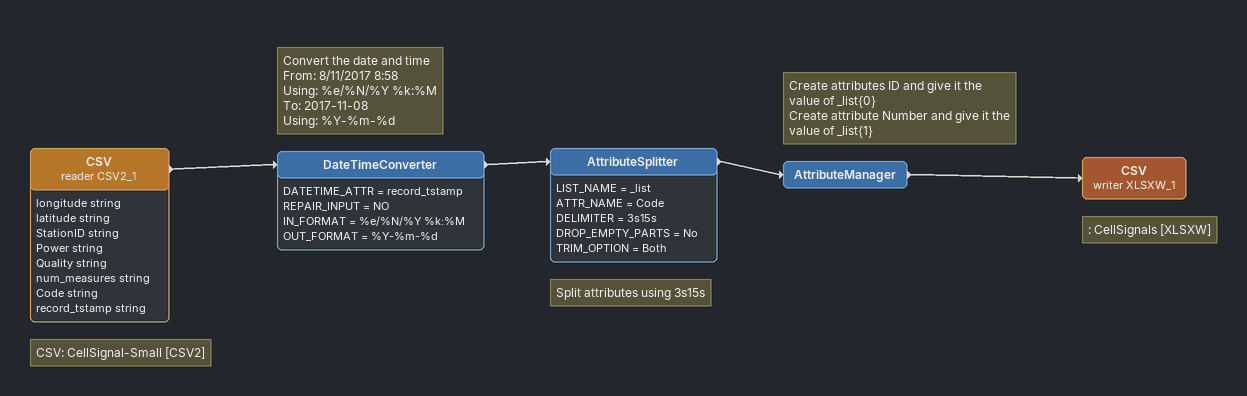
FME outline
Note: CSV: CellSignal-Small [CSV2]
CSV (reader CSV2_1)
    attributes: longitude string, latitude string, StationID string, Power string, Quality string, num_measures string, Code string, record_tstamp string
    -> DateTimeConverter
Note: Convert the date and time / From: 8/11/2017 8:58 / Using: %e/%N/%Y %k:%M / To: 2017-11-08 / Using: %Y-%m-%d
DateTimeConverter
    DATETIME_ATTR = record_tstamp
    REPAIR_INPUT = NO
    IN_FORMAT = %e/%N/%Y %k:%M
    OUT_FORMAT = %Y-%m-%d
    -> AttributeSplitter
Note: Split attributes using 3s15s
AttributeSplitter
    LIST_NAME = _list
    ATTR_NAME = Code
    DELIMITER = 3s15s
    DROP_EMPTY_PARTS = No
    TRIM_OPTION = Both
    -> AttributeManager
Note: Create attributes ID and give it the value of _list{0} / Create attribute Number and give it the value of _list{1}
AttributeManager
    -> CSV (writer XLSXW_1)
Note: : CellSignals [XLSXW]
CSV (writer XLSXW_1)
